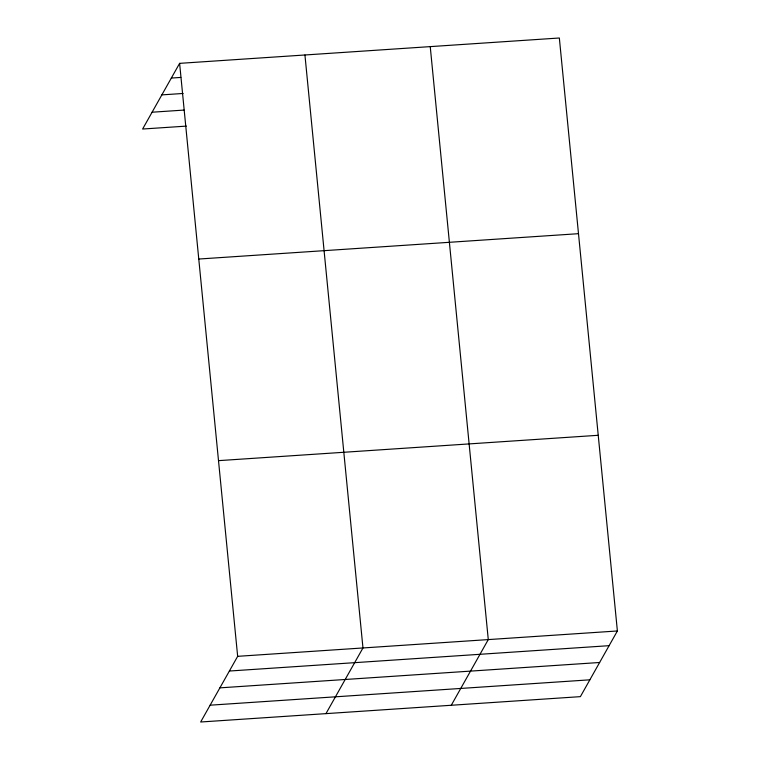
<?xml version="1.0" encoding="UTF-8"?>
<svg xmlns="http://www.w3.org/2000/svg" width="760" height="760" viewBox="0 0 760 760"><rect width="100%" height="100%" fill="white"/><g stroke="black" fill="none" stroke-linecap="round" stroke-linejoin="round"><path stroke-width="1.14" d="M179.616 63.355L237.661 656.327L200.659 722L580.383 696.644L617.386 630.971L559.341 38L179.616 63.355L142.614 129.029L186.352 126.112M325.964 713.63L362.966 647.957L304.931 54.986M451.278 705.261L488.281 639.587L430.236 46.626M171.332 78.061L180.794 77.434M161.851 94.886L183.131 93.461M152.095 112.214L184.005 110.076M198.778 259.036L578.493 233.681M218.509 460.645L598.234 435.29M237.661 656.327L617.386 630.971M229.377 671.033L609.102 645.677M219.896 687.857L599.621 662.492M210.13 705.185L589.855 679.82"/></g></svg>
